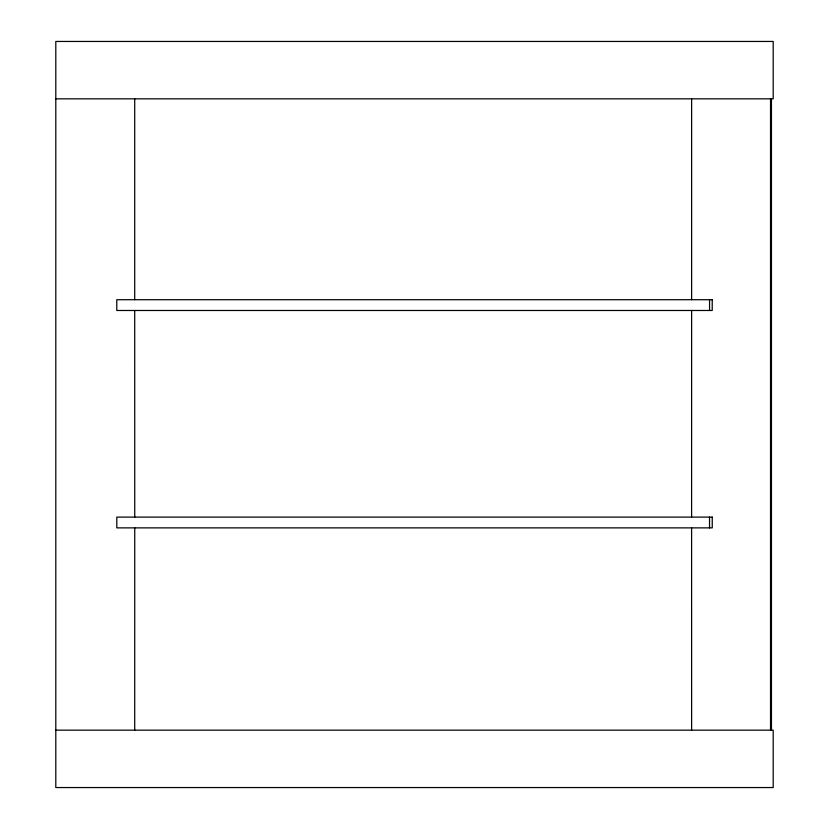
<?xml version="1.0" encoding="UTF-8"?>
<svg xmlns="http://www.w3.org/2000/svg" width="829" height="829" viewBox="0 0 829 829"><rect width="100%" height="100%" fill="white"/><g stroke="black" fill="none" stroke-linecap="round" stroke-linejoin="round"><path stroke-width="1.24" d="M134.712 730.162L134.744 527.876M691.604 517.109L691.624 310.481M55.802 98.838L773.198 98.838L773.198 41.45L55.802 41.45L55.802 787.55L773.198 787.55L773.198 730.162L55.802 730.162M771.447 98.838L771.447 730.162M770.535 98.838L770.535 730.162M709.562 299.715L709.562 310.481M709.531 517.109L709.531 527.876M691.624 98.838L691.624 299.715M691.604 527.876L691.624 730.162M134.712 98.838L134.712 299.715M134.712 310.481L134.744 517.109M712.225 299.715L116.775 299.715L116.775 310.481L712.225 310.481L712.225 299.715M712.246 517.109L116.806 517.109L116.806 527.876L712.246 527.876L712.246 517.109"/></g></svg>
